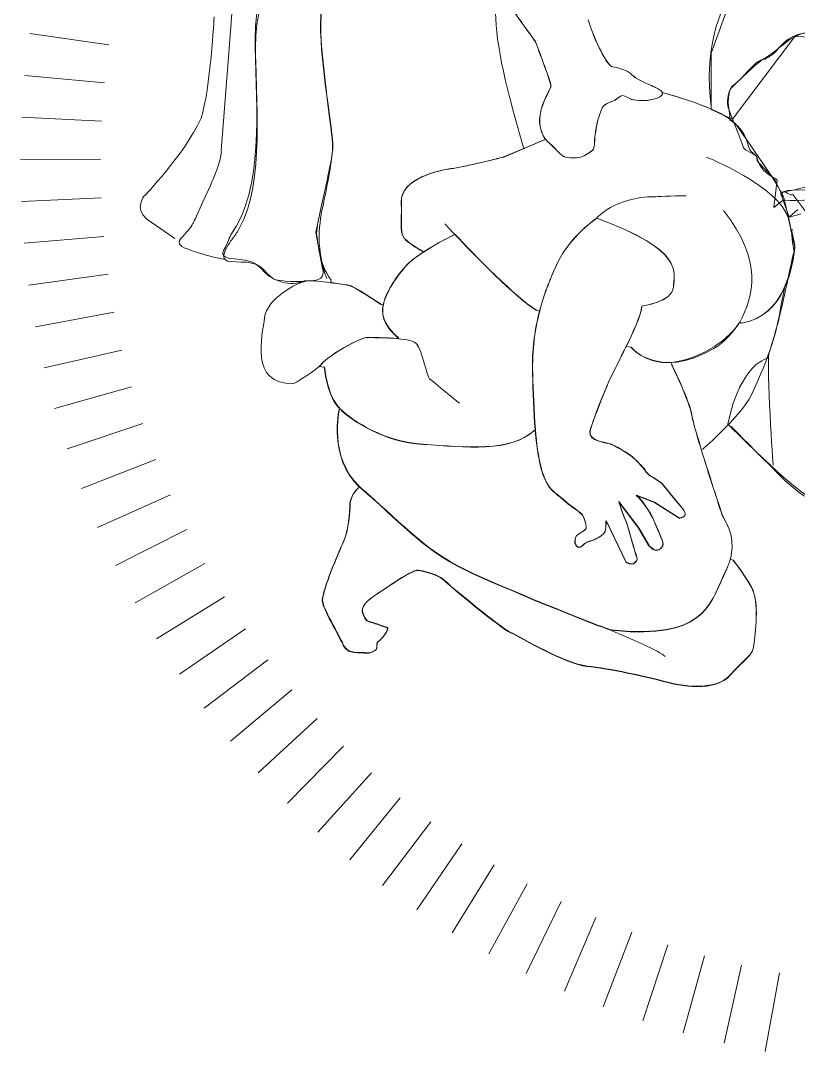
# Model space of a CAD drawing. Header units: metres. Extents: x -54 to 12, y 2 to 263.
# Drawn here: x -14.23 to -7.63, y 247.76 to 256.5 of the extents above; entities that cross this region are included whole.
import ezdxf

# ---------------------------------------------------------------- set-up
doc = ezdxf.new("R2010")
doc.units = ezdxf.units.M
doc.header["$LTSCALE"] = 5
doc.header["$MEASUREMENT"] = 0
doc.layers.get('0').update_dxf_attribs({"color": 30})
doc.layers.add('G-ANNO-LOGO', color=3, linetype='Continuous', lineweight=18)

# ---------------------------------------------------------------- blocks, each defined once
blk = doc.blocks.new('logoPolimi')
for p, q in [((-0.5571, 0.2861), (-0.488, 0.4775)), ((-1.8435, 0.03), (-1.818, 0.355)), ((-2.3462, 0.3382), (-2.1385, 0.3085)), ((-0.3374, 0.3302), (-0.5012, 0.1136)), ((-0.1591, 0.3226), (-0.3374, 0.3302)), ((-0.5571, 0.1386), (-0.5571, 0.2861)), ((-2.3594, 0.2281), (-2.1504, 0.2089)), ((-0.6853, 0.1827), (-0.6846, 0.1829)), ((-0.8424, 0.1449), (-0.8424, 0.145)), ((-0.5012, 0.1136), (-0.5571, 0.1386)), ((-2.3675, 0.1188), (-2.1579, 0.1076)), ((-0.5065, 0.1123), (-0.5081, 0.11)), ((-0.5065, 0.1123), (-0.5065, 0.1123)), ((-0.9937, 0.0601), (-1.1016, 0.0139)), ((-1.1011, 0.014), (-0.9932, 0.0601)), ((-0.9933, 0.0601), (-1.101, 0.014)), ((-0.9921, 0.061), (-0.9933, 0.0601)), ((-0.9932, 0.0601), (-0.992, 0.061)), ((-2.3705, 0.0079), (-2.1605, 0.0074)), ((-0.3834, -0.0462), (-0.3924, -0.1185)), ((-2.3684, -0.1029), (-2.1588, -0.0929)), ((-0.3924, -0.1185), (-0.3676, -0.0995)), ((-0.3524, -0.1444), (-0.3743, -0.0828)), ((-0.3693, -0.0902), (-0.3673, -0.0901)), ((-0.3425, -0.0844), (-0.2874, -0.158)), ((-1.581, -0.117), (-1.5954, -0.1839)), ((-0.3211, -0.1351), (-0.3524, -0.1444)), ((-0.329, -0.1238), (-0.3506, -0.142)), ((-2.0393, -0.1492), (-1.9654, -0.2003)), ((-1.5954, -0.1839), (-1.5774, -0.2799)), ((-1.2301, -0.1887), (-1.2319, -0.1904)), ((-1.2319, -0.1904), (-1.2301, -0.1887)), ((-1.2301, -0.1887), (-1.2301, -0.1887)), ((-1.2301, -0.1887), (-1.2301, -0.1887)), ((-0.3478, -0.1771), (-0.3375, -0.2222)), ((-2.3612, -0.2122), (-2.1521, -0.1944)), ((-1.3145, -0.2334), (-1.3128, -0.2359)), ((-1.3128, -0.236), (-1.3144, -0.2335)), ((-0.3375, -0.2222), (-0.3375, -0.2223)), ((-2.3488, -0.3224), (-2.1409, -0.294)), ((-1.5562, -0.3157), (-1.5553, -0.3093)), ((-1.5553, -0.3093), (-1.5553, -0.3092)), ((-1.4177, -0.3739), (-1.4233, -0.3731)), ((-2.3313, -0.4319), (-2.125, -0.3931)), ((-1.0074, -0.3905), (-1.0156, -0.3882)), ((-1.0156, -0.3883), (-1.0074, -0.3904)), ((-0.4821, -0.42), (-0.4821, -0.42)), ((-0.4819, -0.4196), (-0.482, -0.4196)), ((-0.4785, -0.4219), (-0.4819, -0.4196)), ((-1.3785, -0.4626), (-1.3782, -0.4602)), ((-0.7669, -0.4853), (-0.7798, -0.4831)), ((-0.7798, -0.4831), (-0.7669, -0.4854)), ((-2.309, -0.5391), (-2.1043, -0.4927)), ((-0.8267, -0.5774), (-0.7935, -0.5098)), ((-0.7932, -0.5095), (-0.8264, -0.5769)), ((-0.8263, -0.5769), (-0.7932, -0.5095)), ((-0.4063, -0.5135), (-0.4095, -0.5124)), ((-1.5723, -0.5375), (-1.5861, -0.536)), ((-1.5861, -0.536), (-1.5861, -0.536)), ((-0.6612, -0.5258), (-0.6612, -0.5257)), ((-0.661, -0.5253), (-0.6606, -0.5307)), ((-0.6609, -0.5253), (-0.6609, -0.5254)), ((-2.2813, -0.6464), (-2.0791, -0.5898)), ((-1.5335, -0.6493), (-1.531, -0.6471)), ((-1.531, -0.6471), (-1.531, -0.647)), ((-2.2486, -0.7522), (-2.0494, -0.6858)), ((-1.0192, -0.7019), (-1.0192, -0.7018)), ((-1.0188, -0.7013), (-1.0188, -0.7013)), ((-1.0187, -0.7013), (-1.0187, -0.7013)), ((-0.3928, -0.8053), (-0.5131, -0.6872)), ((-2.2109, -0.8563), (-2.0153, -0.7803)), ((-1.4841, -0.8554), (-1.4805, -0.851)), ((-2.1685, -0.9586), (-1.9768, -0.8731)), ((-0.7998, -0.8912), (-0.7998, -0.8913)), ((-0.7892, -0.923), (-0.7998, -0.8913)), ((-0.7998, -0.8913), (-0.7477, -0.9606)), ((-0.7474, -0.9599), (-0.7994, -0.8907)), ((-0.7994, -0.8907), (-0.7889, -0.9223)), ((-0.7888, -0.9223), (-0.7994, -0.8907)), ((-0.7994, -0.8907), (-0.7474, -0.9599)), ((-0.7537, -0.8745), (-0.706, -0.8929)), ((-0.7057, -0.8922), (-0.7534, -0.8739)), ((-0.7534, -0.8739), (-0.7057, -0.8922)), ((-0.706, -0.8929), (-0.6408, -0.9344)), ((-0.6405, -0.9338), (-0.7057, -0.8922)), ((-0.7057, -0.8922), (-0.6406, -0.9337)), ((-0.8331, -0.9408), (-0.8331, -0.9409)), ((-0.8331, -0.9409), (-0.7806, -1.0502)), ((-0.7804, -1.0495), (-0.8327, -0.9403)), ((-0.8327, -0.9403), (-0.7803, -1.0495)), ((-0.778, -0.951), (-0.7892, -0.923)), ((-0.7889, -0.9223), (-0.7777, -0.9502)), ((-0.7777, -0.9502), (-0.7888, -0.9223)), ((-2.1213, -1.0587), (-1.934, -0.964)), ((-0.7645, -0.9972), (-0.778, -0.951)), ((-0.7777, -0.9502), (-0.7642, -0.9965)), ((-0.7642, -0.9965), (-0.7777, -0.9502)), ((-0.7477, -0.9606), (-0.7205, -1.0066)), ((-0.7202, -1.0058), (-0.7474, -0.9599)), ((-0.7474, -0.9599), (-0.7202, -1.0058)), ((-2.0695, -1.1565), (-1.887, -1.0529)), ((-0.5067, -1.0418), (-0.4991, -1.0441)), ((-2.0138, -1.2507), (-1.8352, -1.1405)), ((-1.9532, -1.3432), (-1.78, -1.2247)), ((-0.8193, -1.2282), (-0.8189, -1.2272)), ((-0.8188, -1.2271), (-0.8192, -1.2283)), ((-0.7697, -1.2326), (-0.8192, -1.228)), ((-0.8189, -1.2272), (-0.7694, -1.2317)), ((-0.7694, -1.2317), (-0.8188, -1.2271)), ((-1.8884, -1.4328), (-1.721, -1.3061)), ((-1.8195, -1.5193), (-1.6584, -1.3848)), ((-1.7466, -1.6025), (-1.5921, -1.4604)), ((-1.6699, -1.6823), (-1.5224, -1.533)), ((-1.5897, -1.7583), (-1.4494, -1.6022)), ((-1.506, -1.8307), (-1.3734, -1.668)), ((-1.42, -1.8982), (-1.2933, -1.7309)), ((-1.3299, -1.9625), (-1.2114, -1.7893)), ((-1.2369, -2.0225), (-1.1269, -1.8437)), ((-1.1411, -2.0781), (-1.04, -1.8942)), ((-1.0429, -2.1292), (-0.9509, -1.9405)), ((-0.9424, -2.1755), (-0.8597, -1.9826)), ((-0.8409, -2.2168), (-0.7655, -2.0209)), ((-0.7363, -2.2535), (-0.6708, -2.0541)), ((-0.6302, -2.2854), (-0.5746, -2.083)), ((-0.5227, -2.3123), (-0.4773, -2.1073)), ((-0.4152, -2.3338), (-0.3776, -2.1273))]:
    blk.add_line(p, q)
for points in [[(-1.818, 0.355), (-1.8143, 0.5025), (-1.7276, 0.5855), (-1.7276, 0.5855)], [(-1.653, 0.5676), (-1.653, 0.5676), (-1.7562, 0.4966), (-1.7546, 0.3251)], [(-1.7537, 0.3013), (-1.7554, 0.4727), (-1.6522, 0.5673), (-1.6522, 0.5673)], [(-1.5128, 0.5518), (-1.5128, 0.5518), (-1.583, 0.4794), (-1.583, 0.3646)], [(-1.5822, 0.3645), (-1.5822, 0.4792), (-1.5121, 0.5516), (-1.5121, 0.5516)], [(-1.5121, 0.5515), (-1.5121, 0.5515), (-1.5821, 0.4791), (-1.5822, 0.3645)], [(-0.408, 0.5503), (-0.408, 0.5503), (-0.594, 0.4437), (-0.557, 0.1453)], [(-1.1219, 0.463), (-1.1219, 0.463), (-1.1318, 0.3793), (-1.1072, 0.261)], [(-1.0189, 0.3173), (-1.0189, 0.3173), (-1.0823, 0.4032), (-1.0929, 0.4244)], [(-1.0184, 0.3172), (-1.0184, 0.3172), (-1.0818, 0.403), (-1.0924, 0.4243)], [(-1.0924, 0.4243), (-1.0818, 0.403), (-1.0184, 0.3172), (-1.0184, 0.3172)], [(-1.8624, 0.3819), (-1.8624, 0.3819), (-1.8721, 0.1916), (-1.8967, 0.1157)], [(-1.583, 0.3646), (-1.5829, 0.2501), (-1.5503, 0.0803), (-1.551, 0.0408)], [(-1.5502, 0.0409), (-1.5496, 0.0803), (-1.5821, 0.25), (-1.5822, 0.3645)], [(-1.5822, 0.3645), (-1.5821, 0.2501), (-1.5496, 0.0803), (-1.5502, 0.0409)], [(-0.8802, 0.3741), (-0.8629, 0.3182), (-0.8294, 0.2511), (-0.8157, 0.2503)], [(-0.8798, 0.3739), (-0.8625, 0.3181), (-0.829, 0.251), (-0.8154, 0.2502)], [(-1.7546, 0.3251), (-1.753, 0.1655), (-1.7294, -0.0538), (-1.7956, -0.1724)], [(-0.3837, 0.295), (-0.3738, 0.306), (-0.3441, 0.3453), (-0.2989, 0.3379)], [(-0.313, 0.3396), (-0.313, 0.3396), (-0.3415, 0.3302), (-0.3529, 0.3207)], [(-1.8183, -0.1905), (-1.7312, -0.0694), (-1.7521, 0.1418), (-1.7537, 0.3013)], [(-0.9779, 0.2001), (-0.9774, 0.2086), (-1.0189, 0.3173), (-1.0189, 0.3173)], [(-0.9775, 0.2001), (-0.977, 0.2085), (-1.0184, 0.3172), (-1.0184, 0.3172)], [(-1.0184, 0.3172), (-1.0184, 0.3172), (-0.977, 0.2085), (-0.9775, 0.2001)], [(-0.3529, 0.3207), (-0.3643, 0.3112), (-0.41, 0.2751), (-0.4195, 0.2713)], [(-0.4195, 0.2713), (-0.429, 0.2675), (-0.5012, 0.2), (-0.5069, 0.1914)], [(-0.4217, 0.2699), (-0.4079, 0.2717), (-0.3934, 0.2843), (-0.3837, 0.295)], [(-1.1072, 0.261), (-1.0826, 0.1428), (-1.0481, 0.0344), (-1.0481, 0.0344)], [(-0.8157, 0.2503), (-0.802, 0.2494), (-0.7752, 0.2411), (-0.7654, 0.23)], [(-0.8154, 0.2502), (-0.8017, 0.2493), (-0.7749, 0.2411), (-0.7651, 0.2299)], [(-0.4674, 0.2316), (-0.4575, 0.2423), (-0.4354, 0.2688), (-0.4217, 0.2699)], [(-0.7654, 0.23), (-0.7559, 0.2192), (-0.7191, 0.2034), (-0.7091, 0.1993)], [(-0.7651, 0.2299), (-0.7555, 0.2192), (-0.7188, 0.2033), (-0.7088, 0.1992)], [(-0.4898, 0.2096), (-0.4842, 0.2148), (-0.4741, 0.2241), (-0.4674, 0.2316)], [(-1.0065, 0.1248), (-1.0008, 0.1622), (-0.9785, 0.1915), (-0.9779, 0.2001)], [(-1.006, 0.1248), (-1.0003, 0.1621), (-0.978, 0.1914), (-0.9775, 0.2001)], [(-0.9775, 0.2001), (-0.978, 0.1914), (-1.0003, 0.1621), (-1.0059, 0.1247)], [(-0.7091, 0.1993), (-0.7029, 0.1969), (-0.6884, 0.1902), (-0.6856, 0.1827)], [(-0.7088, 0.1992), (-0.7026, 0.1968), (-0.6882, 0.1902), (-0.6853, 0.1826)], [(-0.507, 0.117), (-0.507, 0.117), (-0.5246, 0.1917), (-0.4941, 0.2058)], [(-0.5069, 0.1914), (-0.5126, 0.1829), (-0.5164, 0.1534), (-0.5126, 0.1439)], [(-0.4941, 0.2058), (-0.4941, 0.2058), (-0.4924, 0.2073), (-0.4898, 0.2096)], [(-0.8097, 0.1635), (-0.8145, 0.1605), (-0.835, 0.1549), (-0.8427, 0.145)], [(-0.8424, 0.145), (-0.8346, 0.1549), (-0.8142, 0.1605), (-0.8094, 0.1635)], [(-0.8093, 0.1635), (-0.8142, 0.1606), (-0.8346, 0.1549), (-0.8424, 0.145)], [(-0.7902, 0.1751), (-0.7962, 0.1747), (-0.8044, 0.1665), (-0.8097, 0.1635)], [(-0.8094, 0.1635), (-0.8041, 0.1665), (-0.7958, 0.1746), (-0.7899, 0.1751)], [(-0.7899, 0.175), (-0.7958, 0.1746), (-0.8041, 0.1664), (-0.8093, 0.1635)], [(-0.7659, 0.165), (-0.7659, 0.165), (-0.7842, 0.1755), (-0.7902, 0.1751)], [(-0.7899, 0.1751), (-0.7838, 0.1754), (-0.7656, 0.165), (-0.7656, 0.165)], [(-0.7656, 0.165), (-0.7656, 0.165), (-0.7838, 0.1754), (-0.7899, 0.175)], [(-0.7006, 0.1679), (-0.7357, 0.1563), (-0.7659, 0.165), (-0.7659, 0.165)], [(-0.7656, 0.165), (-0.7656, 0.165), (-0.7353, 0.1562), (-0.7003, 0.1679)], [(-0.7003, 0.1679), (-0.7353, 0.1563), (-0.7656, 0.165), (-0.7656, 0.165)], [(-0.6856, 0.1827), (-0.6836, 0.1777), (-0.6867, 0.1726), (-0.7006, 0.1679)], [(-0.7003, 0.1679), (-0.6865, 0.1725), (-0.6833, 0.1777), (-0.6853, 0.1827)], [(-0.6853, 0.1826), (-0.6834, 0.1778), (-0.6865, 0.1725), (-0.7003, 0.1679)], [(-0.6849, 0.1829), (-0.6849, 0.1829), (-0.5622, 0.1511), (-0.5091, 0.1141)], [(-0.6846, 0.1829), (-0.6846, 0.1829), (-0.562, 0.1511), (-0.5089, 0.1141)], [(-0.8427, 0.1449), (-0.8443, 0.1407), (-0.8529, 0.1181), (-0.8549, 0.1104)], [(-0.8546, 0.1104), (-0.8525, 0.1181), (-0.8439, 0.1407), (-0.8424, 0.1449)], [(-0.8424, 0.1448), (-0.8439, 0.1407), (-0.8525, 0.118), (-0.8545, 0.1104)], [(-0.8427, 0.1449), (-0.8434, 0.1441), (-0.844, 0.1432), (-0.8444, 0.1423)], [(-0.8425, 0.1455), (-0.8425, 0.1455), (-0.8426, 0.1453), (-0.8427, 0.145)], [(-0.8427, 0.145), (-0.8427, 0.1449), (-0.8427, 0.1449), (-0.8427, 0.1449)], [(-0.8424, 0.145), (-0.8424, 0.1449), (-0.8424, 0.1449), (-0.8424, 0.1448)], [(-0.5126, 0.1439), (-0.5088, 0.1344), (-0.4746, 0.0476), (-0.4727, 0.0394)], [(-1.8967, 0.1157), (-1.9433, 0.016), (-2.0454, -0.0879), (-2.0454, -0.0879)], [(-0.9925, 0.061), (-1.0021, 0.0736), (-1.0108, 0.0952), (-1.0065, 0.1248)], [(-0.992, 0.0611), (-1.0016, 0.0736), (-1.0104, 0.0952), (-1.006, 0.1248)], [(-1.0059, 0.1247), (-1.0104, 0.0952), (-1.0015, 0.0736), (-0.9921, 0.061)], [(-0.8549, 0.1104), (-0.8571, 0.102), (-0.8622, 0.0731), (-0.863, 0.0613)], [(-0.8626, 0.0614), (-0.8619, 0.0732), (-0.8567, 0.1019), (-0.8546, 0.1104)], [(-0.8545, 0.1104), (-0.8567, 0.102), (-0.8619, 0.0732), (-0.8626, 0.0613)], [(-0.5091, 0.1141), (-0.5083, 0.1135), (-0.5075, 0.113), (-0.5066, 0.1123)], [(-0.5089, 0.1141), (-0.508, 0.1136), (-0.5073, 0.113), (-0.5065, 0.1123)], [(-0.5081, 0.11), (-0.5081, 0.11), (-0.4717, 0.0959), (-0.4579, 0.0401)], [(-0.5066, 0.1123), (-0.5003, 0.1077), (-0.495, 0.1029), (-0.4913, 0.0982)], [(-0.3675, -0.0903), (-0.3734, -0.0672), (-0.4913, 0.0982), (-0.4913, 0.0982)], [(-0.985, 0.053), (-0.9874, 0.055), (-0.99, 0.0576), (-0.9925, 0.061)], [(-0.9846, 0.053), (-0.987, 0.0551), (-0.9896, 0.0578), (-0.992, 0.0611)], [(-0.992, 0.061), (-0.9895, 0.0577), (-0.987, 0.055), (-0.9846, 0.053)], [(-0.863, 0.0613), (-0.8637, 0.0493), (-0.8628, 0.0337), (-0.8717, 0.0292)], [(-0.8714, 0.0292), (-0.8624, 0.0338), (-0.8633, 0.0493), (-0.8626, 0.0614)], [(-0.8626, 0.0613), (-0.8633, 0.0493), (-0.8624, 0.0338), (-0.8713, 0.0293)], [(-1.8627, -0.0401), (-1.8397, 0.0194), (-1.8435, 0.03), (-1.8435, 0.03)], [(-1.581, -0.117), (-1.5684, -0.0587), (-1.5507, 0.0166), (-1.5502, 0.0409)], [(-1.5502, 0.0409), (-1.5506, 0.0167), (-1.5684, -0.0587), (-1.581, -0.117)], [(-1.551, 0.0408), (-1.5514, 0.0166), (-1.5613, -0.043), (-1.5739, -0.1013)], [(-0.9495, 0.0184), (-0.9608, 0.0278), (-0.9736, 0.0439), (-0.985, 0.053)], [(-0.9846, 0.053), (-0.9732, 0.044), (-0.9604, 0.0279), (-0.949, 0.0185)], [(-0.949, 0.0186), (-0.9604, 0.0278), (-0.9732, 0.044), (-0.9846, 0.053)], [(-0.8717, 0.0292), (-0.8717, 0.0292), (-0.8932, 0.0134), (-0.9053, 0.0124)], [(-0.8713, 0.0293), (-0.8713, 0.0293), (-0.8929, 0.0134), (-0.9049, 0.0124)], [(-0.9049, 0.0124), (-0.8929, 0.0135), (-0.8714, 0.0292), (-0.8714, 0.0292)], [(-0.4727, 0.0394), (-0.4708, 0.031), (-0.4403, 0.0232), (-0.4366, 0.0115)], [(-0.4579, 0.0401), (-0.4554, 0.0297), (-0.4489, 0.0265), (-0.4415, 0.0188)], [(-1.1016, 0.0139), (-1.1016, 0.0139), (-1.2128, -0.0137), (-1.2405, -0.0169)], [(-1.2399, -0.0167), (-1.2123, -0.0136), (-1.1011, 0.014), (-1.1011, 0.014)], [(-1.101, 0.014), (-1.101, 0.014), (-1.2123, -0.0137), (-1.2399, -0.0167)], [(-0.9053, 0.0124), (-0.9174, 0.0115), (-0.938, 0.0092), (-0.9495, 0.0184)], [(-0.9049, 0.0124), (-0.917, 0.0116), (-0.9376, 0.0093), (-0.949, 0.0186)], [(-0.949, 0.0185), (-0.9376, 0.0093), (-0.917, 0.0115), (-0.9049, 0.0124)], [(-0.5695, 0.0136), (-0.5695, 0.0136), (-0.381, -0.0603), (-0.3525, -0.1498)], [(-0.4415, 0.0188), (-0.4324, 0.0095), (-0.4412, 0.0093), (-0.4318, -0.0014)], [(-0.4366, 0.0115), (-0.4328, -0.0002), (-0.4292, -0.0221), (-0.3834, -0.0462)], [(-1.2405, -0.0169), (-1.268, -0.0195), (-1.3744, -0.043), (-1.3713, -0.1049)], [(-1.3707, -0.1047), (-1.3738, -0.0428), (-1.2674, -0.0195), (-1.2399, -0.0167)], [(-1.2399, -0.0167), (-1.2674, -0.0195), (-1.3738, -0.0429), (-1.3706, -0.1048)], [(-0.4318, -0.0014), (-0.4167, -0.0187), (-0.4002, -0.032), (-0.3905, -0.0457)], [(-1.905, -0.1331), (-1.8892, -0.0988), (-1.8627, -0.0401), (-1.8627, -0.0401)], [(-0.3905, -0.0457), (-0.3801, -0.06), (-0.3736, -0.0856), (-0.3693, -0.0902)], [(-0.2145, -0.0438), (-0.2148, -0.044), (-0.3702, -0.0792), (-0.371, -0.0794)], [(-0.3743, -0.0828), (-0.3648, -0.0652), (-0.2877, -0.0773), (-0.2804, -0.071)], [(-0.3676, -0.0777), (-0.3668, -0.0738), (-0.3456, -0.0903), (-0.3425, -0.0844)], [(-2.0454, -0.0879), (-2.0454, -0.0879), (-2.0731, -0.1187), (-2.0393, -0.1492)], [(-1.5739, -0.1013), (-1.5817, -0.1375), (-1.6011, -0.2182), (-1.5662, -0.3053)], [(-1.3713, -0.1049), (-1.3681, -0.1666), (-1.3787, -0.1886), (-1.3568, -0.2059)], [(-1.3562, -0.2057), (-1.378, -0.1885), (-1.3675, -0.1663), (-1.3707, -0.1047)], [(-1.3706, -0.1048), (-1.3675, -0.1664), (-1.378, -0.1885), (-1.3562, -0.2057)], [(-0.8576, -0.1466), (-0.8576, -0.1466), (-0.8112, -0.0903), (-0.7046, -0.0903)], [(-0.7046, -0.0903), (-0.7046, -0.0903), (-0.6589, -0.0881), (-0.6223, -0.0881)], [(-0.3676, -0.0995), (-0.3676, -0.0995), (-0.2616, -0.1051), (-0.2503, -0.0842)], [(-0.348, -0.1726), (-0.348, -0.1726), (-0.3576, -0.1287), (-0.3675, -0.0903)], [(-0.3673, -0.0901), (-0.3575, -0.1285), (-0.3478, -0.1771), (-0.3478, -0.1771)], [(-1.9197, -0.1639), (-1.9171, -0.1594), (-1.916, -0.1572), (-1.905, -0.1331)], [(-1.5931, -0.1894), (-1.5947, -0.1828), (-1.5888, -0.1532), (-1.581, -0.117)], [(-0.4821, -0.42), (-0.4461, -0.3523), (-0.4195, -0.2596), (-0.5247, -0.1268)], [(-1.2559, -0.1619), (-1.2559, -0.1619), (-1.2463, -0.1723), (-1.2307, -0.1889)], [(-0.8577, -0.1468), (-0.8577, -0.1468), (-0.9267, -0.193), (-0.9607, -0.264)], [(-0.8573, -0.1466), (-0.8573, -0.1466), (-0.9263, -0.1928), (-0.9603, -0.2637)], [(-0.9603, -0.2637), (-0.9263, -0.1928), (-0.8573, -0.1466), (-0.8573, -0.1466)], [(-0.6562, -0.328), (-0.6539, -0.2894), (-0.6253, -0.2317), (-0.8577, -0.1468)], [(-0.656, -0.3278), (-0.6536, -0.2891), (-0.6251, -0.2315), (-0.8573, -0.1466)], [(-0.8573, -0.1466), (-0.625, -0.2316), (-0.6537, -0.2892), (-0.656, -0.3277)], [(-1.9507, -0.2009), (-1.9446, -0.1955), (-1.9261, -0.1751), (-1.9197, -0.1639)], [(-1.7956, -0.1724), (-1.8004, -0.1812), (-1.8058, -0.1896), (-1.8116, -0.1979)], [(-1.2307, -0.1889), (-1.1804, -0.242), (-1.0682, -0.3576), (-1.0161, -0.3886)], [(-1.0156, -0.3882), (-1.0677, -0.3574), (-1.1799, -0.2417), (-1.2301, -0.1887)], [(-1.2301, -0.1887), (-1.1799, -0.2417), (-1.0677, -0.3573), (-1.0156, -0.3883)], [(-0.3376, -0.2178), (-0.3371, -0.2115), (-0.348, -0.1726), (-0.348, -0.1726)], [(-0.3393, -0.2331), (-0.3393, -0.2331), (-0.3476, -0.1914), (-0.3444, -0.1754)], [(-1.9528, -0.215), (-1.9528, -0.215), (-1.9567, -0.2064), (-1.9507, -0.2009)], [(-1.8357, -0.2541), (-1.8386, -0.2556), (-1.9489, -0.2297), (-1.9528, -0.215)], [(-1.8116, -0.1979), (-1.8116, -0.1979), (-1.8626, -0.2579), (-1.8198, -0.2604)], [(-1.8373, -0.2311), (-1.8314, -0.2229), (-1.8232, -0.1993), (-1.8183, -0.1905)], [(-1.5553, -0.3092), (-1.5895, -0.2621), (-1.5893, -0.2054), (-1.5931, -0.1894)], [(-1.3568, -0.2059), (-1.335, -0.2234), (-1.3151, -0.2337), (-1.3151, -0.2337)], [(-1.3144, -0.2335), (-1.3144, -0.2335), (-1.3344, -0.2231), (-1.3562, -0.2057)], [(-1.3562, -0.2057), (-1.3344, -0.2232), (-1.3145, -0.2334), (-1.3145, -0.2334)], [(-1.2325, -0.1906), (-1.2325, -0.1906), (-1.2755, -0.2114), (-1.3135, -0.2362)], [(-1.2319, -0.1904), (-1.2319, -0.1904), (-1.2748, -0.2112), (-1.3128, -0.236)], [(-1.3128, -0.236), (-1.2748, -0.2112), (-1.2319, -0.1904), (-1.2319, -0.1904)], [(-1.8088, -0.2538), (-1.8515, -0.2512), (-1.8373, -0.2311), (-1.8373, -0.2311)], [(-1.3135, -0.2362), (-1.3325, -0.2486), (-1.3503, -0.262), (-1.3609, -0.2743)], [(-1.3603, -0.2741), (-1.3497, -0.2617), (-1.3319, -0.2484), (-1.3128, -0.236)], [(-1.3128, -0.2359), (-1.3319, -0.2484), (-1.3496, -0.2617), (-1.3602, -0.2742)], [(-0.4787, -0.4222), (-0.3629, -0.4069), (-0.3406, -0.2632), (-0.3376, -0.2178)], [(-0.3375, -0.2223), (-0.3414, -0.2677), (-0.3628, -0.4065), (-0.4785, -0.4219)], [(-0.4095, -0.5124), (-0.3758, -0.4236), (-0.3505, -0.276), (-0.3393, -0.2331)], [(-1.8198, -0.2604), (-1.7772, -0.263), (-1.7521, -0.2596), (-1.7311, -0.2831)], [(-1.7312, -0.2871), (-1.7521, -0.2636), (-1.7662, -0.2563), (-1.8088, -0.2538)], [(-0.9607, -0.264), (-0.9777, -0.2998), (-0.9952, -0.342), (-1.0078, -0.3908)], [(-0.9603, -0.2637), (-0.9773, -0.2995), (-0.9948, -0.3417), (-1.0074, -0.3905)], [(-1.0073, -0.3904), (-0.9948, -0.3417), (-0.9773, -0.2996), (-0.9603, -0.2637)], [(-1.6252, -0.3108), (-1.66, -0.3282), (-1.7104, -0.3107), (-1.7312, -0.2871)], [(-1.7311, -0.2831), (-1.7224, -0.2931), (-1.7125, -0.3027), (-1.7025, -0.3079)], [(-1.5774, -0.2799), (-1.5774, -0.2799), (-1.5623, -0.3175), (-1.6252, -0.3108)], [(-1.3609, -0.2743), (-1.3888, -0.3066), (-1.4117, -0.3427), (-1.4184, -0.3742)], [(-1.4177, -0.3739), (-1.4111, -0.3424), (-1.3881, -0.3063), (-1.3603, -0.2741)], [(-1.3602, -0.2742), (-1.3881, -0.3063), (-1.411, -0.3424), (-1.4177, -0.3739)], [(-1.6188, -0.3115), (-1.6442, -0.3145), (-1.7246, -0.3598), (-1.7298, -0.4075)], [(-1.7025, -0.3079), (-1.7025, -0.3079), (-1.6592, -0.3178), (-1.6118, -0.3108)], [(-1.557, -0.316), (-1.5802, -0.3127), (-1.6058, -0.3099), (-1.6188, -0.3115)], [(-1.51, -0.3225), (-1.5154, -0.3222), (-1.5352, -0.3189), (-1.557, -0.316)], [(-1.5092, -0.3223), (-1.5147, -0.322), (-1.5345, -0.3186), (-1.5562, -0.3157)], [(-1.424, -0.3734), (-1.424, -0.3734), (-1.4986, -0.3233), (-1.51, -0.3225)], [(-1.4233, -0.3731), (-1.4233, -0.3731), (-1.4978, -0.3229), (-1.5092, -0.3223)], [(-0.7391, -0.3777), (-0.7391, -0.3777), (-0.6586, -0.3668), (-0.6562, -0.328)], [(-0.656, -0.3277), (-0.6583, -0.3665), (-0.7388, -0.3774), (-0.7388, -0.3774)], [(-0.7388, -0.3774), (-0.7388, -0.3774), (-0.6582, -0.3665), (-0.656, -0.3278)], [(-0.3643, -0.3313), (-0.3756, -0.3742), (-0.3759, -0.4239), (-0.4097, -0.5128)], [(-1.4184, -0.3742), (-1.4194, -0.3787), (-1.4199, -0.3831), (-1.4202, -0.3874)], [(-1.4195, -0.387), (-1.4193, -0.3827), (-1.4186, -0.3784), (-1.4177, -0.3739)], [(-0.7802, -0.4835), (-0.7645, -0.4514), (-0.7404, -0.3992), (-0.7391, -0.3777)], [(-0.7388, -0.3774), (-0.7401, -0.3989), (-0.7642, -0.4511), (-0.7799, -0.483)], [(-0.7798, -0.4831), (-0.7642, -0.4511), (-0.7401, -0.3988), (-0.7388, -0.3774)], [(-1.4202, -0.3874), (-1.4223, -0.4213), (-1.392, -0.4505), (-1.3789, -0.4607)], [(-1.3782, -0.4602), (-1.3914, -0.4502), (-1.4216, -0.421), (-1.4195, -0.387)], [(-1.0078, -0.3908), (-1.0203, -0.4389), (-1.028, -0.4935), (-1.0261, -0.5546)], [(-1.0074, -0.3904), (-1.0199, -0.4386), (-1.0276, -0.493), (-1.0256, -0.5542)], [(-1.0256, -0.5542), (-1.0275, -0.493), (-1.0198, -0.4386), (-1.0073, -0.3904)], [(-1.7298, -0.4075), (-1.7349, -0.4552), (-1.7721, -0.5832), (-1.6534, -0.581)], [(-0.6612, -0.5257), (-0.5734, -0.5124), (-0.5084, -0.4616), (-0.4821, -0.42)], [(-0.482, -0.4196), (-0.5083, -0.4613), (-0.5409, -0.4834), (-0.5409, -0.4834)], [(-1.5795, -0.5285), (-1.5645, -0.5088), (-1.4771, -0.459), (-1.4611, -0.46)], [(-1.5787, -0.5282), (-1.5637, -0.5084), (-1.4763, -0.4587), (-1.4604, -0.4597)], [(-1.4611, -0.46), (-1.4517, -0.4607), (-1.4126, -0.4598), (-1.3792, -0.463)], [(-1.4604, -0.4597), (-1.451, -0.4603), (-1.4119, -0.4594), (-1.3785, -0.4626)], [(-1.3792, -0.463), (-1.3561, -0.4652), (-1.3358, -0.4694), (-1.3297, -0.4772)], [(-1.3297, -0.4772), (-1.3147, -0.4964), (-1.305, -0.5609), (-1.2963, -0.5683)], [(-0.7935, -0.5098), (-0.7935, -0.5098), (-0.7879, -0.4991), (-0.7802, -0.4835)], [(-0.7799, -0.483), (-0.7876, -0.4987), (-0.7932, -0.5095), (-0.7932, -0.5095)], [(-0.7932, -0.5095), (-0.7932, -0.5095), (-0.7876, -0.4987), (-0.7798, -0.4831)], [(-0.7673, -0.4857), (-0.7673, -0.4857), (-0.7331, -0.5294), (-0.6612, -0.5258)], [(-0.6609, -0.5254), (-0.7328, -0.529), (-0.7669, -0.4853), (-0.7669, -0.4853)], [(-0.7669, -0.4854), (-0.7669, -0.4854), (-0.7328, -0.529), (-0.661, -0.5253)], [(-0.5409, -0.4834), (-0.5888, -0.5125), (-0.6286, -0.5237), (-0.6609, -0.5253)], [(-0.5131, -0.6872), (-0.4794, -0.5232), (-0.4063, -0.5135), (-0.4063, -0.5135)], [(-0.4097, -0.5128), (-0.4097, -0.5128), (-0.427, -0.5594), (-0.447, -0.6005)], [(-0.3944, -0.7953), (-0.3944, -0.7953), (-0.4124, -0.5388), (-0.4052, -0.502)], [(-1.6534, -0.581), (-1.6534, -0.581), (-1.6081, -0.5559), (-1.5868, -0.5364)], [(-1.5868, -0.5364), (-1.5838, -0.5336), (-1.5813, -0.531), (-1.5795, -0.5285)], [(-1.5861, -0.536), (-1.5831, -0.5333), (-1.5805, -0.5306), (-1.5787, -0.5282)], [(-1.5731, -0.5379), (-1.5731, -0.5379), (-1.5658, -0.607), (-1.5403, -0.6381)], [(-1.5396, -0.6376), (-1.565, -0.6066), (-1.5723, -0.5375), (-1.5723, -0.5375)], [(-0.6609, -0.5311), (-0.6609, -0.5311), (-0.6127, -0.6297), (-0.6078, -0.6644)], [(-0.6606, -0.5307), (-0.6606, -0.5307), (-0.6124, -0.6292), (-0.6075, -0.6639)], [(-1.0261, -0.5546), (-1.0245, -0.6028), (-1.0232, -0.6545), (-1.0192, -0.7018)], [(-1.0188, -0.7013), (-1.0227, -0.6539), (-1.0241, -0.6024), (-1.0256, -0.5542)], [(-1.0256, -0.5542), (-1.0241, -0.6024), (-1.0227, -0.6539), (-1.0187, -0.7013)], [(-1.2963, -0.5683), (-1.2876, -0.5756), (-1.218, -0.6323), (-1.218, -0.6323)], [(-0.8756, -0.7079), (-0.8725, -0.6859), (-0.8267, -0.5774), (-0.8267, -0.5774)], [(-0.8264, -0.5769), (-0.8264, -0.5769), (-0.8721, -0.6854), (-0.8752, -0.7074)], [(-0.8752, -0.7074), (-0.8721, -0.6854), (-0.8263, -0.5769), (-0.8263, -0.5769)], [(-0.447, -0.6005), (-0.4615, -0.6509), (-0.5801, -0.7538), (-0.5801, -0.7538)], [(-1.4805, -0.8511), (-1.5627, -0.7745), (-1.5335, -0.6493), (-1.5335, -0.6493)], [(-1.5403, -0.6381), (-1.538, -0.641), (-1.5351, -0.6441), (-1.5317, -0.6475)], [(-1.531, -0.647), (-1.5344, -0.6436), (-1.5372, -0.6405), (-1.5396, -0.6376)], [(-1.5317, -0.6475), (-1.4982, -0.6808), (-1.4148, -0.7346), (-1.3135, -0.7407)], [(-1.531, -0.647), (-1.4974, -0.6802), (-1.4141, -0.7341), (-1.3129, -0.7402)], [(-1.3129, -0.7402), (-1.4141, -0.7341), (-1.4974, -0.6802), (-1.531, -0.647)], [(-1.5342, -0.6498), (-1.5342, -0.6498), (-1.5635, -0.7751), (-1.4812, -0.8517)], [(-0.6078, -0.6644), (-0.6049, -0.6853), (-0.5781, -0.772), (-0.5561, -0.8404)], [(-0.6075, -0.6639), (-0.6047, -0.6848), (-0.5778, -0.7714), (-0.5559, -0.8397)], [(-1.3135, -0.7407), (-1.2023, -0.7474), (-1.0848, -0.7636), (-1.0192, -0.7019)], [(-1.3129, -0.7402), (-1.2017, -0.7468), (-1.0843, -0.763), (-1.0187, -0.7013)], [(-1.0187, -0.7013), (-1.0843, -0.763), (-1.2017, -0.7469), (-1.3129, -0.7402)], [(-1.0192, -0.7018), (-1.019, -0.7017), (-1.0189, -0.7015), (-1.0188, -0.7014)], [(-1.0192, -0.7019), (-1.013, -0.7762), (-1.0007, -0.8401), (-0.9715, -0.8641)], [(-0.9711, -0.8634), (-1.0003, -0.8394), (-1.0126, -0.7756), (-1.0188, -0.7013)], [(-1.0187, -0.7013), (-1.0125, -0.7756), (-1.0002, -0.8394), (-0.9711, -0.8634)], [(-0.5038, -0.6939), (-0.5038, -0.6939), (-0.3163, -0.8927), (-0.255, -0.8999)], [(-0.8261, -0.7384), (-0.8404, -0.735), (-0.8786, -0.7301), (-0.8756, -0.7079)], [(-0.8752, -0.7074), (-0.8783, -0.7296), (-0.84, -0.7344), (-0.8257, -0.7378)], [(-0.8257, -0.7378), (-0.84, -0.7344), (-0.8783, -0.7296), (-0.8752, -0.7074)], [(-0.7648, -0.7729), (-0.7697, -0.7682), (-0.8118, -0.7417), (-0.8261, -0.7384)], [(-0.8257, -0.7378), (-0.8114, -0.7411), (-0.7693, -0.7677), (-0.7645, -0.7723)], [(-0.7645, -0.7723), (-0.7693, -0.7677), (-0.8114, -0.7411), (-0.8257, -0.7378)], [(-0.7309, -0.8081), (-0.7331, -0.8022), (-0.76, -0.7774), (-0.7648, -0.7729)], [(-0.7645, -0.7723), (-0.7597, -0.7768), (-0.7327, -0.8016), (-0.7306, -0.8075)], [(-0.7306, -0.8075), (-0.7327, -0.8016), (-0.7597, -0.7768), (-0.7645, -0.7723)], [(-0.7181, -0.8228), (-0.7181, -0.8228), (-0.7287, -0.8144), (-0.7309, -0.8081)], [(-0.7306, -0.8075), (-0.7284, -0.8138), (-0.7179, -0.8222), (-0.7179, -0.8222)], [(-0.7178, -0.8222), (-0.7178, -0.8222), (-0.7284, -0.8138), (-0.7306, -0.8075)], [(-0.2553, -0.8992), (-0.3165, -0.8921), (-0.3928, -0.8053), (-0.3928, -0.8053)], [(-0.686, -0.8436), (-0.686, -0.8436), (-0.7072, -0.8276), (-0.7181, -0.8228)], [(-0.7179, -0.8222), (-0.707, -0.8269), (-0.6857, -0.8429), (-0.6857, -0.8429)], [(-0.6857, -0.843), (-0.6857, -0.843), (-0.7069, -0.8269), (-0.7178, -0.8222)], [(-1.4848, -0.856), (-1.4848, -0.856), (-1.5042, -0.8733), (-1.5055, -0.896)], [(-1.5047, -0.8953), (-1.5034, -0.8727), (-1.4841, -0.8554), (-1.4841, -0.8554)], [(-1.4812, -0.8517), (-1.4794, -0.8534), (-1.4776, -0.855), (-1.4758, -0.8566)], [(-1.4805, -0.851), (-1.4787, -0.8527), (-1.4768, -0.8544), (-1.475, -0.856)], [(-1.475, -0.8559), (-1.4769, -0.8544), (-1.4788, -0.8528), (-1.4805, -0.8511)], [(-1.4758, -0.8566), (-1.3866, -0.9327), (-1.3096, -1.0196), (-1.2053, -1.0692)], [(-1.2047, -1.0685), (-1.309, -1.0189), (-1.3859, -0.9321), (-1.475, -0.8559)], [(-1.475, -0.856), (-1.3859, -0.932), (-1.309, -1.0189), (-1.2047, -1.0684)], [(-0.9715, -0.8641), (-0.9715, -0.8641), (-0.9363, -0.8937), (-0.9324, -0.8973)], [(-0.9319, -0.8966), (-0.9359, -0.893), (-0.9711, -0.8634), (-0.9711, -0.8634)], [(-0.9711, -0.8634), (-0.9711, -0.8634), (-0.9359, -0.893), (-0.932, -0.8965)], [(-0.6325, -0.9091), (-0.6373, -0.9038), (-0.686, -0.8436), (-0.686, -0.8436)], [(-0.6857, -0.8429), (-0.6857, -0.8429), (-0.637, -0.9032), (-0.6322, -0.9084)], [(-0.6322, -0.9084), (-0.637, -0.9031), (-0.6857, -0.843), (-0.6857, -0.843)], [(-0.5561, -0.8404), (-0.542, -0.8844), (-0.5299, -0.9209), (-0.5277, -0.9273)], [(-0.5559, -0.8397), (-0.5419, -0.8838), (-0.5297, -0.9202), (-0.5274, -0.9265)], [(-0.7094, -0.9363), (-0.7094, -0.9363), (-0.7324, -0.8913), (-0.7537, -0.8745)], [(-0.7534, -0.8739), (-0.7322, -0.8906), (-0.7092, -0.9356), (-0.7092, -0.9356)], [(-0.7091, -0.9356), (-0.7091, -0.9356), (-0.7322, -0.8906), (-0.7534, -0.8739)], [(-1.5055, -0.896), (-1.5068, -0.9189), (-1.5072, -0.9621), (-1.5255, -1.0023)], [(-1.5248, -1.0015), (-1.5065, -0.9614), (-1.5061, -0.9182), (-1.5047, -0.8953)], [(-0.9324, -0.8973), (-0.9283, -0.901), (-0.897, -0.9208), (-0.894, -0.9279)], [(-0.932, -0.8965), (-0.9278, -0.9003), (-0.8965, -0.9201), (-0.8936, -0.9272)], [(-0.8936, -0.9272), (-0.8966, -0.9201), (-0.9279, -0.9003), (-0.9319, -0.8966)], [(-0.6267, -0.9284), (-0.6231, -0.9235), (-0.6276, -0.9145), (-0.6325, -0.9091)], [(-0.6322, -0.9084), (-0.6274, -0.9138), (-0.6228, -0.9228), (-0.6266, -0.9278)], [(-0.6265, -0.9278), (-0.6229, -0.9227), (-0.6274, -0.9138), (-0.6322, -0.9084)], [(-0.894, -0.9279), (-0.891, -0.9348), (-0.882, -0.9584), (-0.8866, -0.9632)], [(-0.8862, -0.9625), (-0.8816, -0.9577), (-0.8906, -0.934), (-0.8936, -0.9272)], [(-0.8936, -0.9272), (-0.8905, -0.934), (-0.8817, -0.9577), (-0.8862, -0.9625)], [(-0.8346, -0.9656), (-0.8338, -0.9525), (-0.8332, -0.9419), (-0.8331, -0.9409)], [(-0.8327, -0.9403), (-0.8328, -0.9412), (-0.8334, -0.9519), (-0.8342, -0.9648)], [(-0.8342, -0.9648), (-0.8334, -0.9519), (-0.8328, -0.9412), (-0.8327, -0.9403)], [(-0.6861, -0.9916), (-0.6937, -0.9732), (-0.7094, -0.9363), (-0.7094, -0.9363)], [(-0.7092, -0.9356), (-0.7092, -0.9356), (-0.6934, -0.9725), (-0.6859, -0.9909)], [(-0.6859, -0.9909), (-0.6935, -0.9725), (-0.7091, -0.9356), (-0.7091, -0.9356)], [(-0.6408, -0.9344), (-0.6408, -0.9344), (-0.6305, -0.9332), (-0.6267, -0.9284)], [(-0.6406, -0.9337), (-0.6406, -0.9337), (-0.6302, -0.9325), (-0.6265, -0.9278)], [(-0.6266, -0.9278), (-0.6302, -0.9325), (-0.6405, -0.9338), (-0.6405, -0.9338)], [(-0.5277, -0.9273), (-0.5228, -0.9407), (-0.4933, -0.9755), (-0.5042, -1.0314)], [(-0.5274, -0.9265), (-0.5226, -0.94), (-0.4932, -0.9747), (-0.5041, -1.0307)], [(-0.8866, -0.9632), (-0.8912, -0.9682), (-0.9099, -0.9782), (-0.9118, -0.9817)], [(-0.8862, -0.9625), (-0.8908, -0.9674), (-0.9094, -0.9775), (-0.9114, -0.981)], [(-0.9113, -0.981), (-0.9094, -0.9775), (-0.8908, -0.9674), (-0.8862, -0.9625)], [(-0.8731, -0.9942), (-0.867, -0.9927), (-0.8354, -0.9794), (-0.8346, -0.9656)], [(-0.8342, -0.9648), (-0.8351, -0.9786), (-0.8666, -0.992), (-0.8728, -0.9934)], [(-0.8727, -0.9934), (-0.8666, -0.992), (-0.8351, -0.9786), (-0.8342, -0.9648)], [(-0.9118, -0.9817), (-0.9136, -0.9848), (-0.9199, -1.0033), (-0.9074, -1.0101)], [(-0.907, -1.0094), (-0.9195, -1.0026), (-0.9132, -0.9841), (-0.9113, -0.981)], [(-0.9114, -0.981), (-0.9131, -0.9841), (-0.9195, -1.0026), (-0.9071, -1.0094)], [(-0.8952, -1.0064), (-0.8887, -0.9985), (-0.8791, -0.9953), (-0.8731, -0.9942)], [(-0.8728, -0.9934), (-0.8787, -0.9945), (-0.8883, -0.9977), (-0.8949, -1.0057)], [(-0.8948, -1.0057), (-0.8883, -0.9977), (-0.8787, -0.9945), (-0.8727, -0.9934)], [(-0.7524, -1.0374), (-0.7553, -1.0295), (-0.7645, -0.9972), (-0.7645, -0.9972)], [(-0.7642, -0.9965), (-0.7642, -0.9965), (-0.755, -1.0288), (-0.752, -1.0367)], [(-0.7521, -1.0367), (-0.755, -1.0287), (-0.7642, -0.9965), (-0.7642, -0.9965)], [(-0.6982, -1.0183), (-0.6894, -1.0147), (-0.6789, -1.0101), (-0.6861, -0.9916)], [(-0.6859, -0.9909), (-0.6786, -1.0093), (-0.6891, -1.0139), (-0.6978, -1.0175)], [(-0.6978, -1.0175), (-0.6891, -1.0139), (-0.6786, -1.0093), (-0.6859, -0.9909)], [(-1.5255, -1.0023), (-1.5439, -1.0421), (-1.5813, -1.1337), (-1.578, -1.1544)], [(-1.5772, -1.1535), (-1.5805, -1.1329), (-1.5431, -1.0413), (-1.5248, -1.0015)], [(-0.9074, -1.0101), (-0.9074, -1.0101), (-0.9018, -1.0146), (-0.8952, -1.0064)], [(-0.9071, -1.0094), (-0.9071, -1.0094), (-0.9014, -1.0139), (-0.8948, -1.0057)], [(-0.8949, -1.0057), (-0.9014, -1.0139), (-0.907, -1.0094), (-0.907, -1.0094)], [(-0.7205, -1.0066), (-0.7205, -1.0066), (-0.7069, -1.0222), (-0.6982, -1.0183)], [(-0.6978, -1.0175), (-0.7066, -1.0214), (-0.7202, -1.0058), (-0.7202, -1.0058)], [(-0.7202, -1.0058), (-0.7202, -1.0058), (-0.7066, -1.0214), (-0.6978, -1.0175)], [(-0.7806, -1.0502), (-0.7806, -1.0502), (-0.7648, -1.058), (-0.7602, -1.0539)], [(-0.7598, -1.0531), (-0.7645, -1.0572), (-0.7804, -1.0495), (-0.7804, -1.0495)], [(-0.7803, -1.0495), (-0.7803, -1.0495), (-0.7645, -1.0572), (-0.7598, -1.0531)], [(-0.7602, -1.0539), (-0.7557, -1.0499), (-0.7494, -1.0452), (-0.7524, -1.0374)], [(-0.752, -1.0367), (-0.7491, -1.0444), (-0.7554, -1.0492), (-0.7598, -1.0531)], [(-0.7598, -1.0531), (-0.7554, -1.0492), (-0.7491, -1.0445), (-0.7521, -1.0367)], [(-0.5069, -1.0426), (-0.5095, -1.0518), (-0.5131, -1.0615), (-0.5181, -1.0717)], [(-0.5179, -1.0709), (-0.5129, -1.0607), (-0.5093, -1.0511), (-0.5067, -1.0418)], [(-0.5067, -1.0419), (-0.5092, -1.051), (-0.5129, -1.0607), (-0.5179, -1.0709)], [(-0.5042, -1.0314), (-0.5049, -1.0351), (-0.5058, -1.0388), (-0.5069, -1.0426)], [(-0.5041, -1.0307), (-0.5048, -1.0343), (-0.5056, -1.038), (-0.5067, -1.0419)], [(-0.4521, -1.1143), (-0.4762, -1.0736), (-0.4993, -1.0449), (-0.4993, -1.0449)], [(-0.4991, -1.0441), (-0.4991, -1.0441), (-0.4761, -1.0728), (-0.452, -1.1136)], [(-1.4471, -1.1422), (-1.4391, -1.1367), (-1.3425, -1.0686), (-1.3272, -1.0713)], [(-1.3266, -1.0705), (-1.3419, -1.0678), (-1.4384, -1.1358), (-1.4465, -1.1414)], [(-1.3272, -1.0713), (-1.312, -1.0742), (-1.2748, -1.0823), (-1.2594, -1.0968)], [(-1.2589, -1.096), (-1.2742, -1.0815), (-1.3114, -1.0734), (-1.3266, -1.0705)], [(-1.2053, -1.0692), (-1.101, -1.1192), (-0.8712, -1.2103), (-0.8466, -1.2189)], [(-1.2047, -1.0684), (-1.1005, -1.1184), (-0.8708, -1.2095), (-0.8462, -1.218)], [(-0.8462, -1.218), (-0.8709, -1.2094), (-1.1004, -1.1185), (-1.2047, -1.0685)], [(-0.5181, -1.0717), (-0.557, -1.1518), (-0.5669, -1.2401), (-0.7697, -1.2326)], [(-0.7694, -1.2317), (-0.5667, -1.2392), (-0.5569, -1.151), (-0.5179, -1.0709)], [(-0.5179, -1.0709), (-0.5569, -1.151), (-0.5667, -1.2392), (-0.7694, -1.2317)], [(-1.2594, -1.0968), (-1.2441, -1.1114), (-1.112, -1.2222), (-1.0837, -1.2351)], [(-1.0832, -1.2342), (-1.1115, -1.2213), (-1.2435, -1.1106), (-1.2589, -1.096)], [(-0.445, -1.2672), (-0.4425, -1.2383), (-0.4281, -1.1552), (-0.4521, -1.1143)], [(-0.452, -1.1136), (-0.4279, -1.1544), (-0.4423, -1.2375), (-0.4448, -1.2663)], [(-1.578, -1.1544), (-1.5748, -1.1752), (-1.5253, -1.2607), (-1.5247, -1.265)], [(-1.524, -1.2641), (-1.5245, -1.2598), (-1.574, -1.1743), (-1.5772, -1.1535)], [(-1.4719, -1.169), (-1.4678, -1.1579), (-1.4552, -1.1478), (-1.4471, -1.1422)], [(-1.4465, -1.1414), (-1.4545, -1.147), (-1.4672, -1.1571), (-1.4712, -1.1682)], [(-1.4667, -1.1966), (-1.4712, -1.1861), (-1.476, -1.1797), (-1.4719, -1.169)], [(-1.4712, -1.1682), (-1.4753, -1.1788), (-1.4705, -1.1852), (-1.466, -1.1958)], [(-1.4426, -1.2101), (-1.451, -1.2069), (-1.4621, -1.2073), (-1.4667, -1.1966)], [(-1.466, -1.1958), (-1.4614, -1.2064), (-1.4503, -1.2061), (-1.4419, -1.2092)], [(-1.4091, -1.2215), (-1.4183, -1.2185), (-1.4344, -1.213), (-1.4426, -1.2101)], [(-1.4419, -1.2092), (-1.4337, -1.2122), (-1.4176, -1.2176), (-1.4084, -1.2206)], [(-1.431, -1.258), (-1.4258, -1.2557), (-1.3999, -1.2246), (-1.4091, -1.2215)], [(-1.4084, -1.2206), (-1.3993, -1.2238), (-1.4251, -1.2548), (-1.4303, -1.2571)], [(-1.0837, -1.2351), (-1.0552, -1.2479), (-0.9405, -1.3175), (-0.8833, -1.3231)], [(-0.8829, -1.3222), (-0.9401, -1.3165), (-1.0548, -1.2471), (-1.0832, -1.2342)], [(-0.8466, -1.2189), (-0.8414, -1.2206), (-0.8317, -1.2242), (-0.8196, -1.2292)], [(-0.8462, -1.218), (-0.8411, -1.2197), (-0.8314, -1.2234), (-0.8193, -1.2282)], [(-0.8192, -1.2283), (-0.8314, -1.2233), (-0.8411, -1.2197), (-0.8462, -1.218)], [(-0.8196, -1.2292), (-0.7736, -1.2477), (-0.6915, -1.2838), (-0.6777, -1.2973)], [(-1.5247, -1.265), (-1.5241, -1.2695), (-1.5104, -1.2833), (-1.508, -1.2841)], [(-1.5072, -1.2833), (-1.5096, -1.2824), (-1.5234, -1.2686), (-1.524, -1.2641)], [(-1.4355, -1.2764), (-1.4351, -1.2696), (-1.4362, -1.2601), (-1.431, -1.258)], [(-1.4303, -1.2571), (-1.4356, -1.2592), (-1.4344, -1.2686), (-1.4348, -1.2755)], [(-0.5062, -1.3458), (-0.4658, -1.2995), (-0.4475, -1.2963), (-0.445, -1.2672)], [(-0.4448, -1.2663), (-0.4473, -1.2954), (-0.4656, -1.2985), (-0.506, -1.3448)], [(-1.508, -1.2841), (-1.5054, -1.2851), (-1.4842, -1.2881), (-1.4798, -1.2874)], [(-1.4791, -1.2865), (-1.4835, -1.2872), (-1.5047, -1.2841), (-1.5072, -1.2833)], [(-1.4798, -1.2874), (-1.4756, -1.2869), (-1.4603, -1.2896), (-1.4551, -1.2881)], [(-1.4544, -1.2872), (-1.4596, -1.2886), (-1.4749, -1.2859), (-1.4791, -1.2865)], [(-1.4551, -1.2881), (-1.4499, -1.287), (-1.4359, -1.2832), (-1.4355, -1.2764)], [(-1.4348, -1.2755), (-1.4352, -1.2823), (-1.4492, -1.286), (-1.4544, -1.2872)], [(-0.8833, -1.3231), (-0.8264, -1.3293), (-0.7258, -1.3507), (-0.6827, -1.3627)], [(-0.6825, -1.3617), (-0.7255, -1.3498), (-0.826, -1.3284), (-0.8829, -1.3222)], [(-0.6827, -1.3627), (-0.6398, -1.3746), (-0.5467, -1.3924), (-0.5062, -1.3458)], [(-0.506, -1.3448), (-0.5465, -1.3913), (-0.6395, -1.3737), (-0.6825, -1.3617)]]:
    blk.add_open_spline(points, degree=3)

msp = doc.modelspace()

# ---------------------------------------------------------------- block references
at = {"layer": 'G-ANNO-LOGO', "xscale": 3.231488093374238, "yscale": 3.231488093374238, "zscale": 3.231488093374238}
msp.add_blockref('logoPolimi', (-6.573, 255.3004), dxfattribs=at)

doc.saveas('drawing.dxf')
